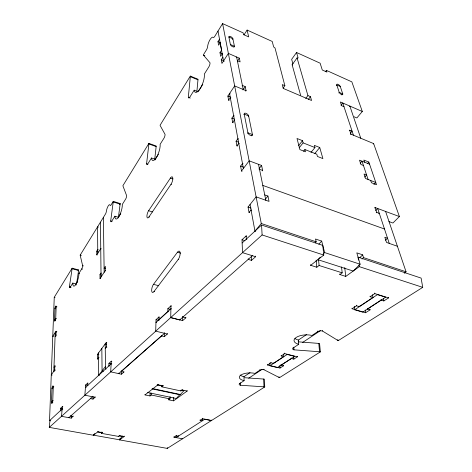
<?xml version="1.0" encoding="UTF-8"?>
<svg xmlns="http://www.w3.org/2000/svg" width="472" height="472" viewBox="0 0 472 472"><rect width="100%" height="100%" fill="white"/><g stroke="black" fill="none" stroke-linecap="round" stroke-linejoin="round"><path stroke-width="0.71" d="M168.769 398.881L168.752 399.837L173.572 400.84L187.136 391.04L187.136 390.556M170.734 317.562L182.629 320.63L185.809 317.845L185.815 317.29M161.825 385.37L161.79 386.839L180.894 390.94L182.21 389.978L182.216 389.494M182.841 316.511L182.841 317.072L185.809 317.845M182.511 438.358L182.511 438.795L173.962 437.208L173.967 436.771M180.894 390.94L180.9 390.456M182.629 320.63L182.664 316.759M178.375 435.715L178.369 436.152L176.215 435.75L173.962 437.208M171.489 305.998L170.935 305.85L170.734 317.632L179.673 319.939L179.679 319.196M176.221 435.314L176.109 437.603L204.754 419.23L211.427 420.564L167.271 448.4L119.522 439.892L119.569 439.031M173.572 400.84L173.619 397.518M167.271 448.4L167.289 447.556M168.752 399.837L169.997 398.923L170.038 396.539M123.882 371.576L123.859 372.083L121.168 371.493L161.512 335.887L164.392 336.595L167.336 334.017L167.348 333.48M159.406 320.01L158.857 319.868L167.82 311.603L167.873 308.688L170.935 305.85M161.79 386.839L163.07 385.854L163.076 385.364M164.392 336.595L164.457 332.648M161.512 335.887L161.524 335.35M158.857 319.868L158.934 316.995L159.483 317.131M145.046 394.427L145.028 394.911L158.002 384.763L158.014 384.267M158.934 316.995L156.031 319.692L155.707 331.214L49.271 427.378L93.468 435.255L97.899 431.786L97.928 431.343M145.028 394.911L149.996 395.937L150.084 393.064M149.996 395.937L151.205 395.005L151.264 393.082M53.843 386.828L53.265 386.757L51.973 388.544L51.454 402.551A1.876 0.531 -77.4 0 0 52.05 403.241A1.876 0.531 -77.4 0 0 52.764 400.74L53.265 386.71A1.847 0.513 -77.1 0 0 52.675 386.12A1.847 0.513 -77.1 0 0 51.973 388.586L52.834 388.757M55.307 320.683L54.504 320.488L55.72 318.582L56.144 306.67A1.687 0.443 -75.5 0 0 55.596 306.304A1.687 0.443 -75.5 0 0 54.947 308.588L54.504 320.488A1.705 0.454 -75.7 0 0 55.059 320.889A1.705 0.454 -75.7 0 0 55.72 318.576M52.132 375.069L51.283 374.892L54.681 369.959L54.823 365.953L55.672 366.136M55.908 336.459L55.082 336.271L55.908 335.002L56.044 331.261L56.864 331.456M50.416 420.841L49.525 420.682L54.256 297.283L72.151 268.19L78.606 269.943A2.277 0.637 -74.7 0 1 78.564 270.497L76.753 282.822M119.522 439.892L124.177 436.535L124.201 436.098M101.58 432.033L101.492 433.355L118.732 436.458L118.755 436.022M118.732 436.458L119.752 435.29M121.168 371.493L121.192 370.992M111.805 361.281L111.303 361.168L110.666 371.865L121.434 374.202L121.587 371.193M118.785 373.116L118.755 373.623L164.445 333.374M111.303 361.168L108.967 363.334L108.808 365.983L109.309 366.095M101.492 433.355L102.483 432.169M90.488 398.12L90.453 398.598L92.996 399.1L95.096 397.259L95.132 396.781M93.468 435.255L93.497 434.812M92.583 396.268L92.547 396.745L68.823 417.685L68.859 417.23M92.996 399.1L93.161 396.716M88.187 383.181L87.709 383.081L85.633 385.004L84.854 395.206L95.096 397.259M87.709 383.081L87.515 385.63L87.998 385.724M62.841 406.687L62.387 406.598L61.496 416.328L71.248 418.139L71.443 415.856M71.248 418.139L73.166 416.038M70.729 415.578L70.688 416.038L73.125 416.493M62.387 406.598L60.575 408.286L60.351 410.693L61.26 410.864M196.907 91.308L197.969 79.809A2.985 0.991 -69.3 0 0 197.957 79.219L190.316 76.092L160.102 125.204A2.814 0.891 -70.8 0 0 160.197 125.623L165.047 134.378A2.867 0.926 -71 0 1 163.943 138.237L160.15 144.261A9.865 3.174 -71.4 0 1 156.35 157.607A9.865 3.174 -71.4 0 1 151.512 157.99L147.895 163.737A2.761 0.879 -71.8 0 1 146.58 163.802L148.898 143.978A2.726 0.85 -71.5 0 0 148.916 143.394L156.167 146.001A2.714 0.867 -71.4 0 1 156.155 146.58L154.769 158.881M190.257 98.058L188.322 97.291L190.322 76.682A2.997 0.968 -69.5 0 0 190.316 76.092M49.271 427.378L49.973 420.269M118.442 217.138L120.124 204.122A2.496 0.755 -73 0 0 120.153 203.556L113.256 201.361L111.109 204.848A2.502 0.732 -73.1 0 1 110.129 205.232A4.98 1.457 -73.3 0 0 108.2 205.969A4.98 1.457 -73.3 0 0 106.365 211.362A2.472 0.72 -73.3 0 1 105.451 214.052L80.222 255.069A2.342 0.649 -74.3 0 0 80.252 255.505L82.635 265.677A2.384 0.673 -74.6 0 1 81.709 268.928L79.001 273.229A8.266 2.301 -74.8 0 1 75.803 284.492A8.266 2.301 -74.8 0 1 72.806 283.07L70.21 287.2A2.325 0.637 -75 0 1 69.39 286.781L72.104 268.739A2.289 0.619 -74.7 0 0 72.151 268.19M112.088 221.409L110.69 220.979L113.227 201.939A2.507 0.737 -73.1 0 0 113.256 201.361M148.916 143.394L122.932 185.632A2.584 0.779 -72.6 0 0 122.997 186.068L126.614 195.609A2.626 0.808 -72.8 0 1 125.593 199.178L122.331 204.364A9.074 2.761 -73.1 0 1 118.814 216.737A9.074 2.761 -73.1 0 1 114.885 216.2L111.764 221.161A2.549 0.767 -73.4 0 1 110.69 220.979M283.141 88.075L284.864 85.703L275.017 47.985A1.499 0.625 36.5 0 1 273.553 46.563L272.226 41.459L247.116 30.066L248.667 36.893L243.499 34.568L243.121 32.851L222.601 23.6L214.831 36.238A3.186 1.038 -68.2 0 1 213.214 37.382A6.319 2.065 -68.4 0 0 210.034 39.636A6.319 2.065 -68.4 0 0 207.645 46.451A3.121 1.015 -68.6 0 1 206.459 49.843L203.397 54.817A3.115 1.015 -68.7 0 0 203.538 55.218L209.987 62.776A3.174 1.068 -68.8 0 1 208.783 66.971L204.329 74.057A10.891 3.652 -69.3 0 1 200.199 88.535A10.891 3.652 -69.3 0 1 194.193 90.164L189.956 96.896A3.038 1.009 -69.7 0 1 188.322 97.291M220.684 42.911L220.182 42.686L218.619 45.182L217.975 41.642L219.51 39.176M78.022 270.881L78.606 269.943M119.611 204.423L120.153 203.556M222.223 53.843L220.648 56.327L219.982 52.675L221.563 50.174L220.182 42.686M97.22 254.986L96.79 254.862L96.766 251.163L97.739 249.623L98.176 249.747M76.139 285.005A8.248 2.33 -74.9 0 1 76.104 283.943L77.65 281.513M118.448 217.846A9.056 2.797 -73.1 0 1 118.413 217.291L120.779 213.568M155.288 159.843A9.841 3.21 -71.4 0 1 155.229 159.294L158.385 154.32M198.5 91.12L202.807 84.335M232.495 39.412L232.897 38.792A2.366 1.027 35.1 0 0 230.619 36.574A2.366 1.027 35.1 0 0 228.879 37.011L230.365 44.474A2.389 1.05 35.3 0 0 232.667 46.722A2.389 1.05 35.3 0 0 234.419 46.256L232.897 38.792L228.885 37.011M96.79 254.862L100.742 248.661L101.179 248.785M237.369 60.729L240.106 61.909L239.328 58.162L228.365 53.407L221.94 63.437L221.262 59.708L222.843 57.224M234.018 46.881L234.419 46.256L230.365 44.474M244 34.893L247.116 30.066M56.044 331.261L52.758 336.312L53.578 336.501M236.195 57.608L236.602 56.976L243.239 89.497M237.451 61.024L239.328 58.162M100.477 278.669L100.029 278.545L99.987 274.61L101.008 273.058L101.456 273.182M105.598 266.922L105.144 266.792L104.105 268.373L105.457 268.745M100.029 278.545L105.209 270.745L105.144 266.792M148.609 210.713L170.433 178.068A4.549 1.593 -71.8 0 1 172.793 178.086A4.549 1.593 -71.8 0 1 171.023 184.245L149.016 216.866A4.342 1.475 -72.8 0 1 146.928 216.595A4.342 1.475 -72.8 0 1 148.609 210.713L152.48 211.946M229.156 100.383L228.619 100.164L227.87 96.052L234.661 85.939L246.077 90.677L245.753 91.149M228.619 100.164L230.312 97.657L230.849 97.875M242.089 85.916L242.407 85.438L245.233 86.618L246.077 90.677M242.98 89.916L245.233 86.618M54.823 365.953L53.967 367.198L54.817 367.381M233.233 122.738L232.684 122.525L231.888 118.165L233.634 115.646L234.183 115.864M232.684 122.525L234.436 120.006M243.871 114.613L244.213 114.135A2.614 1.274 36.6 0 1 246.089 113.38A2.614 1.274 36.6 0 1 248.626 115.9L248.284 116.377M325.544 71.484L326.388 70.381L326.943 72.098L322.282 69.998L320.11 63.183L296.546 52.492L291.655 59.336L292.911 63.809M237.493 146.066L236.926 145.848L236.083 141.228L237.894 138.703L238.454 138.921M300.593 95.143L292.133 64.782L297.065 57.909A1.475 0.608 37.2 0 0 298.027 57.596L296.546 52.492M52.764 400.698L51.454 402.51L52.852 402.781M236.926 145.848L238.743 143.329L239.316 143.541M247.576 133.293L247.924 132.809L244.213 114.135L248.626 115.9L252.431 134.561L251.499 135.836M97.952 359.086L97.468 358.98L97.439 354.389L106.318 342.395L106.802 342.507M242.083 171.236L241.499 171.029L240.608 166.109L242.49 163.589L243.068 163.802M97.468 358.98L98.565 357.505L99.049 357.617M106.318 342.395L106.389 347.02L105.256 348.537L105.746 348.649M153.506 284.321L177.49 252.184A4.915 1.906 -73.6 0 1 180.121 252.809A4.915 1.906 -73.6 0 1 178.192 259.506L153.984 291.56A4.696 1.74 -74.7 0 1 151.683 290.693A4.696 1.74 -74.7 0 1 153.506 284.321L158.739 285.761M241.499 171.029L249.151 160.84L261.588 165.454L262.621 170.416L262.249 170.893M305.726 98.477L307.927 95.586L297.065 57.909M308.24 99.545L310.446 96.666L307.927 95.586M99.191 375.417L98.701 375.311L105.51 366.443M259.028 168.781L261.588 165.454M259.146 169.755L259.512 169.277L262.621 170.416M336.335 85.473L336.772 84.919A2.183 0.903 38.6 0 1 338.07 84.37A2.183 0.903 38.6 0 1 340.259 86.465L342.749 93.898L341.87 94.99M249.641 212.66L249.033 212.453L248.048 207.037L256.119 196.871L269.046 201.391L267.937 196.045L264.745 194.918M338.79 92.907L339.232 92.353L336.772 84.919L340.259 86.465M298.593 145.618L302.528 140.674L297.006 138.485L299.885 149.6L305.472 151.783L304.877 149.535L303.549 151.182M299.159 147.813L303.113 142.874L302.528 140.674M249.033 212.453L251.045 209.94L251.659 210.146M340.967 105.226L342.761 103.008L353.428 135.198M265.323 199.278L267.937 196.045M310.971 152.438L314.96 147.565L314.352 145.37L319.745 147.518L322.895 158.586L317.438 156.456L316.812 154.214L304.877 149.535M349.404 106.637L349.858 106.088L360.767 138.243M314.871 153.435L319.745 147.518M255.582 231.333L254.963 231.127L261.276 223.516L222.601 23.6M326.388 70.381L351.846 81.857L362.307 111.48L356.873 117.959L354.177 116.808M349.292 130.591L349.646 130.172L352.1 131.192L350.33 133.281M122.496 436.063L119.522 439.798L93.462 435.154L94.896 433.455M350.607 134.597L350.962 134.178L349.646 130.172M373.275 143.989L373.635 143.582L350.962 134.178M360.213 163.235L362.036 161.188L368.095 179.484M367.476 163.583L368.844 162.061L363.841 160.055L364.555 162.197M364.75 177.071L366.614 175.018L364.048 174.02L365.517 178.487L375.765 182.463L373.877 184.493M315.255 242.856L316.199 241.829L315.497 239.015L321.686 241.092L324.636 252.573L360.13 264.22L353.203 271.046L317.892 259.683L320.305 257.146M318.848 244.142L321.686 241.092M323.19 254.101L324.636 252.573M374.662 207.951L375.063 207.532L399.395 216.554L392.916 223.02L388.934 221.569M375.706 210.589L377.706 208.512L389.27 243.428M376.243 212.789L376.65 212.37L375.063 207.532M378.904 213.763L379.311 213.344L376.65 212.37M359.741 257.741L362.667 254.827L356.808 252.862L360.13 264.22M362.024 259.057L363.493 257.6L362.667 254.827M385.488 240.248L387.547 238.224L384.827 237.263L386.533 242.437L397.406 246.266M167.336 334.017L155.707 331.143L242.519 252.656L242.024 239.752L246.136 235.929L246.75 236.13M49.525 420.682L62.162 409.017L62.776 409.135M242.148 242.95L261.565 225.032L322.795 245.393L323.774 255.063L310.682 265.311L310.629 264.709M404.433 273.288L406.062 271.795L385.594 211.438M261.565 225.032L262.107 234.944L242.519 252.656L255.623 256.727L255.594 256.119M179.673 319.939L252.367 255.718M121.434 374.202L123.859 372.083M248.201 258.768L248.225 259.37L251.464 260.367L255.623 256.727M310.682 265.311L316.818 267.246L319.096 265.488L342.194 272.84L341.516 266.916M339.799 273.955L339.864 274.545L342.194 272.84M339.864 274.545L345.758 276.415L359.275 266.65L422.729 287.354L421.112 278.085L358.053 257.116L358.437 260.084M240.159 375.033A10.148 4.171 -1.8 0 0 243.965 376.709L250.024 372.626M294.947 338.465A11.257 5.021 -4 0 0 298.392 340.058L306.564 334.554M244.62 377.724L263.612 379.04A2.808 1.127 -2.1 0 1 264.349 379.152L264.745 386.952A2.826 1.109 -2.1 0 0 264.001 386.839L240.478 385.24A2.85 1.139 -1.5 0 1 239.558 383.701L244.107 380.674L243.965 376.709M298.151 341.817L318.789 343.409A3.109 1.351 -4.3 0 1 319.579 343.545L320.346 351.894L279.589 377.594A2.921 1.18 -2.7 0 1 278.97 377.388L263.931 369.718A2.962 1.221 -2.2 0 0 259.824 370.201L255.01 373.405A10.178 4.136 -1.7 0 0 240.927 375.028A10.178 4.136 -1.7 0 0 244.107 380.674M267.571 364.514L267.6 365.027L270.946 362.797L273.453 363.416L283.76 356.596L283.589 353.994M281.188 355.434L281.218 355.953L284.728 353.622L297.384 356.826L297.342 356.307M320.346 351.894A3.127 1.327 -4.2 0 0 319.556 351.758L293.973 349.835A3.151 1.363 -3.5 0 1 293.218 347.964L298.717 344.306L298.392 340.058M422.729 287.354L338.312 340.572A3.251 1.416 -5.1 0 1 337.669 340.324L322.423 331.002A3.298 1.475 -4.6 0 0 317.809 331.592L311.957 335.486A11.293 4.985 -3.9 0 0 296.156 337.451A11.293 4.985 -3.9 0 0 298.717 344.306M352.041 308.187L352.106 308.747L356.525 305.803L359.257 306.623L372.915 297.578L372.526 294.711M370.077 296.156L370.154 296.729L374.827 293.619L388.556 297.891L388.474 297.319M248.697 378.231L262.072 369.34M302.611 342.466L320.423 330.624M354.673 309.774L377.423 294.634L385.659 297.201L362.762 312.163L354.673 309.774L354.254 306.263M269.978 365.753L287.153 354.454L294.74 356.378L277.43 367.564L269.978 365.753L269.831 363.039M280.905 364.738L280.934 365.251L291.324 358.496L293.826 359.127L297.384 356.826M367.299 308.481L367.369 309.048L381.122 300.103L383.836 300.941L388.556 297.891M267.6 365.027L280.02 368.048L283.412 365.859L283.377 365.346M352.106 308.747L365.588 312.741L370.06 309.85L369.983 309.284M200.104 419.885L200.104 420.34L202.618 418.717L211.521 420.505L264.745 386.952M97.899 431.786L102.459 432.612M119.729 435.727L124.177 436.535M97.993 432.045L101.303 432.641M119.28 435.886L122.508 436.47M60.575 408.286L62.392 408.628M52.764 400.74L53.2 400.781M200.104 420.34L202.335 420.782L202.317 418.517M86.081 387.671L85.438 387.541L111.144 363.823L111.817 363.977M85.633 385.004L87.55 385.4M151.205 395.005L169.997 398.923M147.618 392.48L176.268 398.486L180.062 394.421L152.71 388.609M54.681 369.959L55.537 370.142M54.392 371.322L53.826 371.204L55.218 332.53L56.31 332.789M152.013 388.851L180.092 394.81L183.944 390.686L181.118 390.078M182.21 389.978L187.136 391.04M157.123 384.916L162.061 385.978M103.515 371.222L102.082 370.909L101.834 348.448M158.002 384.763L163.07 385.854M106.047 369.098L105.545 368.992L105.185 343.917L106.566 344.241M108.967 363.334L110.973 363.776M97.439 354.389L98.878 354.714M55.908 335.002L56.734 335.191M106.389 347.02L106.879 347.132M55.72 318.582L56.528 318.777M55.743 308.782L54.941 308.588L56.144 306.67L56.947 306.865M280.934 365.251L283.412 365.859M54.256 297.283L55.041 297.478M281.218 355.953L283.76 356.596M156.68 322.665L155.949 322.482L170.882 308.706L171.625 308.9M156.031 319.692L158.745 320.382M167.82 311.603L168.374 311.75M69.39 286.781L70.617 287.1M70.21 287.2L71.03 287.418M167.873 308.688L170.64 309.42M72.812 283.07L76.11 283.938M79.001 273.229L79.626 273.4M72.104 268.739L78.564 270.497M153.984 291.56L154.515 291.702M81.709 268.928L82.547 269.158M99.987 274.61L101.332 274.975M105.209 270.745L105.663 270.869M82.635 265.677L83.473 265.907M80.222 255.069L81.042 255.299M80.252 255.505L81.072 255.735M96.766 251.163L98.058 251.535M178.192 259.506L178.735 259.665M177.49 252.184L180.735 253.151M367.369 309.048L370.06 309.85M98.412 227.12L97.568 226.867L97.769 253.322M370.154 296.729L372.915 297.578M114.885 216.2L118.413 217.291M149.016 216.866L149.506 217.02M113.227 201.939L120.124 204.122M242.024 239.752L245.086 240.726M246.885 239.345L246.272 239.151L246.136 235.929M262.107 234.944L323.774 255.063M261.276 223.516L316.199 241.829M363.493 257.6L406.062 271.795M171.023 184.245L171.525 184.41M248.048 207.037L251.075 208.069M170.433 178.068L172.923 178.923M146.58 163.802L147.913 164.262M151.512 157.99L155.229 159.294M148.898 143.978L156.155 146.58M262.804 185.407L384.497 229.008M240.608 166.109L243.505 167.171M236.083 141.228L238.336 142.084M231.888 118.165L234.082 119.027M303.113 142.874L314.96 147.565M363.464 165.507L360.921 164.498L359.505 160.179L369.57 164.197M194.193 90.164L198.11 91.739M227.87 96.052L230.542 97.138M190.322 76.682L197.969 79.809M230.265 93.84L229.551 93.544L243.393 168.504M203.538 55.218L204.83 55.767M284.864 85.703L282.256 84.588L283.247 88.423L311.561 100.495L310.446 96.666M221.262 59.708L223.763 60.782M224.218 61.242L223.533 60.947L218.011 31.063M219.982 52.675L222.672 53.837M343.994 106.731L341.604 105.704L340.383 101.976L362.307 111.48M217.975 41.642L219.964 42.515M373.635 143.582L399.395 216.554M368.844 162.061L376.526 184.711L371.411 182.729L370.662 180.481M258.497 164.309L265.836 200.27M250.048 204.518L254.963 231.127M383.506 298.658L383.836 300.941M381.04 299.537L381.122 300.103M374.744 293.041L374.827 293.619M365.228 309.939L365.588 312.741M359.044 264.851L359.275 266.65M359.186 306.057L359.257 306.623M356.46 305.236L356.525 305.803M344.731 267.594L345.758 276.415M338.253 340.035L338.312 340.572M337.61 339.787L337.669 340.324M318.517 259.506L319.096 265.488M316.134 260.096L316.818 267.246M322.37 330.453L322.423 331.002M317.762 331.043L317.809 331.592M318.789 343.409L319.556 351.758M293.779 347.203L293.973 349.835M293.177 347.439L293.218 347.964M293.637 356.543L293.826 359.127M291.283 357.977L291.324 358.496M284.693 353.097L284.728 353.622M279.866 365.511L280.02 368.048M279.56 377.093L279.589 377.594M278.94 376.886L278.97 377.388M273.424 362.903L273.453 363.416M270.916 362.284L270.946 362.797M263.901 369.21L263.931 369.718M263.612 379.04L264.001 386.839M259.801 369.7L259.824 370.201M251.299 256.75L251.464 260.367M240.395 382.786L240.478 385.24M239.546 383.205L239.558 383.701M119.499 438.989L119.522 439.798M103.374 217.427L104.159 272.315M211.515 420.05L211.521 420.505M100.453 222.176L101.055 276.999M98.53 352.914L98.701 375.311M202.612 418.263L202.618 418.717M93.462 434.747L93.462 435.154M292.658 64.929A1.463 0.619 37.1 0 1 292.133 64.782M252.431 134.561L247.924 132.809A2.673 1.339 37 0 0 250.526 135.411A2.673 1.339 37 0 0 252.431 134.561M342.749 93.898L339.232 92.353A2.207 0.92 38.8 0 0 341.439 94.477A2.207 0.92 38.8 0 0 342.749 93.898"/></g></svg>
